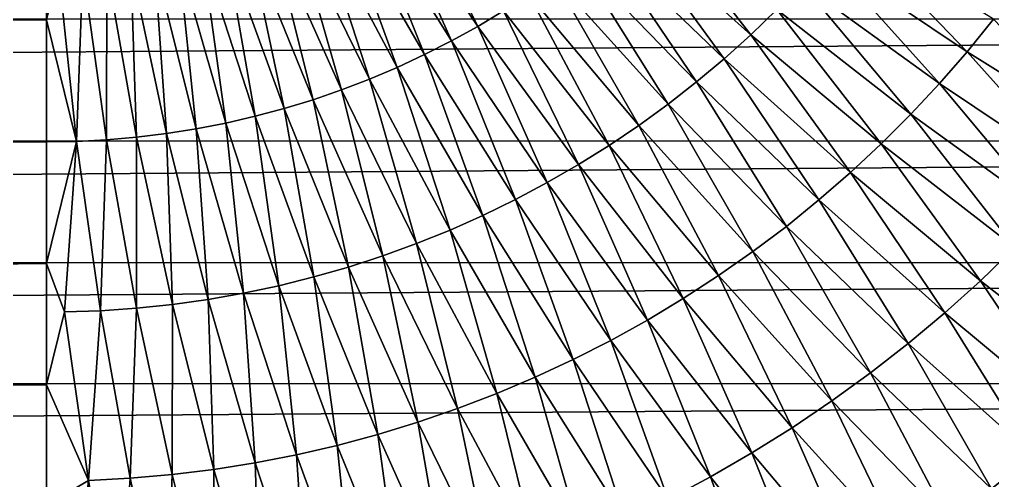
# Model space of a CAD drawing. Header units: millimetres. Extents: x -3250 to 5350, y -3250 to 3250.
# Drawn here: x 4545.7 to 4702.4, y -193.4 to -119.2 of the extents above; entities that cross this region are included whole.
import ezdxf

# ---------------------------------------------------------------- set-up
doc = ezdxf.new("R2010")
doc.units = ezdxf.units.MM
doc.header["$MEASUREMENT"] = 0
doc.layers.add('MESH_3D', color=2, linetype='CONTINUOUS')

msp = doc.modelspace()

# ---------------------------------------------------------------- linework, layer by layer
at = {"layer": 'MESH_3D'}
for points in [[(4607.34, -95.44, 26292.21), (4603.98, -97.38, 26292.21), (4619.46, -120.31, 26287.85)], [(4607.34, -95.44, 26292.21), (4619.46, -120.31, 26287.85), (4623.62, -117.81, 26287.85)], [(4603.98, -97.38, 26292.21), (4600.55, -99.2, 26292.21), (4615.22, -122.66, 26287.85)], [(4603.98, -97.38, 26292.21), (4615.22, -122.66, 26287.85), (4619.46, -120.31, 26287.85)], [(2698.67, -118.75, 828.83), (5251.01, -99.47, 5627.59), (5248.6, -119.23, 5628.87)], [(3248.12, -110.39, 26292.35), (4550, -119.23, 26291.06), (4550, -99.47, 26293.79)], [(4551.94, -111.32, 26292.21), (4550, -99.47, 26293.79), (4550, -119.23, 26291.06)], [(4600.55, -99.2, 26292.21), (4597.05, -100.91, 26292.21), (4610.9, -124.86, 26287.85)], [(4600.55, -99.2, 26292.21), (4610.9, -124.86, 26287.85), (4615.22, -122.66, 26287.85)], [(4646.5, -99.93, 26287.85), (4642.95, -103.24, 26287.85), (4663.44, -121.65, 26282.52)], [(4646.5, -99.93, 26287.85), (4663.44, -121.65, 26282.52), (4667.61, -117.61, 26282.52)], [(4597.05, -100.91, 26292.21), (4593.5, -102.49, 26292.21), (4606.5, -126.91, 26287.85)], [(4597.05, -100.91, 26292.21), (4606.5, -126.91, 26287.85), (4610.9, -124.86, 26287.85)], [(4593.5, -102.49, 26292.21), (4589.9, -103.94, 26292.21), (4602.04, -128.8, 26287.85)], [(4593.5, -102.49, 26292.21), (4602.04, -128.8, 26287.85), (4606.5, -126.91, 26287.85)], [(4642.95, -103.24, 26287.85), (4639.3, -106.42, 26287.85), (4659.12, -125.53, 26282.52)], [(4642.95, -103.24, 26287.85), (4659.12, -125.53, 26282.52), (4663.44, -121.65, 26282.52)], [(4589.9, -103.94, 26292.21), (4586.25, -105.27, 26292.21), (4597.51, -130.54, 26287.85)], [(4589.9, -103.94, 26292.21), (4597.51, -130.54, 26287.85), (4602.04, -128.8, 26287.85)], [(4679.26, -104.67, 26282.52), (4675.53, -109.12, 26282.52), (4698.26, -124.4, 26276.24)], [(4679.26, -104.67, 26282.52), (4698.26, -124.4, 26276.24), (4702.51, -119.15, 26276.24)], [(4582.55, -106.47, 26292.21), (4578.82, -107.54, 26292.21), (4588.29, -133.54, 26287.85)], [(4586.25, -105.27, 26292.21), (4582.55, -106.47, 26292.21), (4592.93, -132.12, 26287.85)], [(4582.55, -106.47, 26292.21), (4588.29, -133.54, 26287.85), (4592.93, -132.12, 26287.85)], [(4586.25, -105.27, 26292.21), (4592.93, -132.12, 26287.85), (4597.51, -130.54, 26287.85)], [(4639.3, -106.42, 26287.85), (4635.53, -109.47, 26287.85), (4654.67, -129.26, 26282.52)], [(4639.3, -106.42, 26287.85), (4654.67, -129.26, 26282.52), (4659.12, -125.53, 26282.52)], [(4578.82, -107.54, 26292.21), (4575.05, -108.48, 26292.21), (4583.61, -134.79, 26287.85)], [(4578.82, -107.54, 26292.21), (4583.61, -134.79, 26287.85), (4588.29, -133.54, 26287.85)], [(4571.24, -109.29, 26292.21), (4567.42, -109.97, 26292.21), (4574.12, -136.81, 26287.85)], [(4575.05, -108.48, 26292.21), (4571.24, -109.29, 26292.21), (4578.88, -135.88, 26287.85)], [(4571.24, -109.29, 26292.21), (4574.12, -136.81, 26287.85), (4578.88, -135.88, 26287.85)], [(4575.05, -108.48, 26292.21), (4578.88, -135.88, 26287.85), (4583.61, -134.79, 26287.85)], [(4635.53, -109.47, 26287.85), (4631.65, -112.39, 26287.85), (4650.1, -132.84, 26282.52)], [(4635.53, -109.47, 26287.85), (4650.1, -132.84, 26282.52), (4654.67, -129.26, 26282.52)], [(4675.53, -109.12, 26282.52), (4671.65, -113.44, 26282.52), (4693.83, -129.5, 26276.24)], [(4675.53, -109.12, 26282.52), (4693.83, -129.5, 26276.24), (4698.26, -124.4, 26276.24)], [(3248.12, -110.39, 26292.35), (3247.54, -126.36, 26289.96), (4550, -119.23, 26291.06)], [(4555.83, -111.19, 26292.21), (4551.94, -111.32, 26292.21), (4554.85, -138.83, 26287.85)], [(4555.83, -111.19, 26292.21), (4554.85, -138.83, 26287.85), (4559.69, -138.58, 26287.85)], [(4559.7, -110.91, 26292.21), (4555.83, -111.19, 26292.21), (4559.69, -138.58, 26287.85)], [(4559.7, -110.91, 26292.21), (4559.69, -138.58, 26287.85), (4564.52, -138.16, 26287.85)], [(4563.57, -110.51, 26292.21), (4559.7, -110.91, 26292.21), (4564.52, -138.16, 26287.85)], [(4567.42, -109.97, 26292.21), (4563.57, -110.51, 26292.21), (4569.33, -137.57, 26287.85)], [(4563.57, -110.51, 26292.21), (4564.52, -138.16, 26287.85), (4569.33, -137.57, 26287.85)], [(4567.42, -109.97, 26292.21), (4569.33, -137.57, 26287.85), (4574.12, -136.81, 26287.85)], [(4551.94, -111.32, 26292.21), (4550, -119.23, 26291.06), (4554.85, -138.83, 26287.85)], [(4631.65, -112.39, 26287.85), (4627.68, -115.17, 26287.85), (4645.4, -136.25, 26282.52)], [(4631.65, -112.39, 26287.85), (4645.4, -136.25, 26282.52), (4650.1, -132.84, 26282.52)], [(4671.65, -113.44, 26282.52), (4667.61, -117.61, 26282.52), (4689.22, -134.44, 26276.24)], [(4671.65, -113.44, 26282.52), (4689.22, -134.44, 26276.24), (4693.83, -129.5, 26276.24)], [(4627.68, -115.17, 26287.85), (4623.62, -117.81, 26287.85), (4640.59, -139.5, 26282.52)], [(4627.68, -115.17, 26287.85), (4640.59, -139.5, 26282.52), (4645.4, -136.25, 26282.52)], [(2695.85, -138.36, 830.33), (2698.67, -118.75, 828.83), (5248.6, -119.23, 5628.87)], [(4623.62, -117.81, 26287.85), (4619.46, -120.31, 26287.85), (4635.67, -142.57, 26282.52)], [(4623.62, -117.81, 26287.85), (4635.67, -142.57, 26282.52), (4640.59, -139.5, 26282.52)], [(4667.61, -117.61, 26282.52), (4663.44, -121.65, 26282.52), (4684.44, -139.22, 26276.24)], [(4667.61, -117.61, 26282.52), (4684.44, -139.22, 26276.24), (4689.22, -134.44, 26276.24)], [(2695.85, -138.36, 830.33), (5248.6, -119.23, 5628.87), (5245.76, -138.92, 5630.38)], [(3247.54, -126.36, 26289.96), (4550, -138.92, 26287.85), (4550, -119.23, 26291.06)], [(4554.85, -138.83, 26287.85), (4550, -119.23, 26291.06), (4550, -138.92, 26287.85)], [(4619.46, -120.31, 26287.85), (4615.22, -122.66, 26287.85), (4630.64, -145.47, 26282.52)], [(4619.46, -120.31, 26287.85), (4630.64, -145.47, 26282.52), (4635.67, -142.57, 26282.52)], [(4702.51, -119.15, 26276.24), (4698.26, -124.4, 26276.24), (4721.37, -138.77, 26269.01)], [(4663.44, -121.65, 26282.52), (4659.12, -125.53, 26282.52), (4679.5, -143.83, 26276.24)], [(4663.44, -121.65, 26282.52), (4679.5, -143.83, 26276.24), (4684.44, -139.22, 26276.24)], [(4615.22, -122.66, 26287.85), (4610.9, -124.86, 26287.85), (4625.51, -148.2, 26282.52)], [(4615.22, -122.66, 26287.85), (4625.51, -148.2, 26282.52), (4630.64, -145.47, 26282.52)], [(4610.9, -124.86, 26287.85), (4606.5, -126.91, 26287.85), (4620.29, -150.75, 26282.52)], [(4610.9, -124.86, 26287.85), (4620.29, -150.75, 26282.52), (4625.51, -148.2, 26282.52)], [(4698.26, -124.4, 26276.24), (4693.83, -129.5, 26276.24), (4716.42, -144.67, 26269.01)], [(4698.26, -124.4, 26276.24), (4716.42, -144.67, 26269.01), (4721.37, -138.77, 26269.01)], [(3247.54, -126.36, 26289.96), (3246.89, -142.26, 26287.25), (4550, -138.92, 26287.85)], [(4606.5, -126.91, 26287.85), (4602.04, -128.8, 26287.85), (4614.99, -153.11, 26282.52)], [(4606.5, -126.91, 26287.85), (4614.99, -153.11, 26282.52), (4620.29, -150.75, 26282.52)], [(4659.12, -125.53, 26282.52), (4654.67, -129.26, 26282.52), (4674.4, -148.26, 26276.24)], [(4659.12, -125.53, 26282.52), (4674.4, -148.26, 26276.24), (4679.5, -143.83, 26276.24)], [(4602.04, -128.8, 26287.85), (4597.51, -130.54, 26287.85), (4609.61, -155.28, 26282.52)], [(4602.04, -128.8, 26287.85), (4609.61, -155.28, 26282.52), (4614.99, -153.11, 26282.52)], [(4654.67, -129.26, 26282.52), (4650.1, -132.84, 26282.52), (4669.15, -152.51, 26276.24)], [(4654.67, -129.26, 26282.52), (4669.15, -152.51, 26276.24), (4674.4, -148.26, 26276.24)], [(4693.83, -129.5, 26276.24), (4689.22, -134.44, 26276.24), (4711.27, -150.39, 26269.01)], [(4693.83, -129.5, 26276.24), (4711.27, -150.39, 26269.01), (4716.42, -144.67, 26269.01)], [(4597.51, -130.54, 26287.85), (4592.93, -132.12, 26287.85), (4604.15, -157.27, 26282.52)], [(4597.51, -130.54, 26287.85), (4604.15, -157.27, 26282.52), (4609.61, -155.28, 26282.52)], [(4592.93, -132.12, 26287.85), (4588.29, -133.54, 26287.85), (4598.63, -159.06, 26282.52)], [(4592.93, -132.12, 26287.85), (4598.63, -159.06, 26282.52), (4604.15, -157.27, 26282.52)], [(4650.1, -132.84, 26282.52), (4645.4, -136.25, 26282.52), (4663.76, -156.58, 26276.24)], [(4650.1, -132.84, 26282.52), (4663.76, -156.58, 26276.24), (4669.15, -152.51, 26276.24)], [(4588.29, -133.54, 26287.85), (4583.61, -134.79, 26287.85), (4593.05, -160.66, 26282.52)], [(4588.29, -133.54, 26287.85), (4593.05, -160.66, 26282.52), (4598.63, -159.06, 26282.52)], [(4689.22, -134.44, 26276.24), (4684.44, -139.22, 26276.24), (4705.92, -155.92, 26269.01)], [(4689.22, -134.44, 26276.24), (4705.92, -155.92, 26269.01), (4711.27, -150.39, 26269.01)], [(4578.88, -135.88, 26287.85), (4574.12, -136.81, 26287.85), (4581.74, -163.27, 26282.52)], [(4583.61, -134.79, 26287.85), (4578.88, -135.88, 26287.85), (4587.42, -162.07, 26282.52)], [(4578.88, -135.88, 26287.85), (4581.74, -163.27, 26282.52), (4587.42, -162.07, 26282.52)], [(4583.61, -134.79, 26287.85), (4587.42, -162.07, 26282.52), (4593.05, -160.66, 26282.52)], [(4645.4, -136.25, 26282.52), (4640.59, -139.5, 26282.52), (4658.22, -160.45, 26276.24)], [(4645.4, -136.25, 26282.52), (4658.22, -160.45, 26276.24), (4663.76, -156.58, 26276.24)], [(4569.33, -137.57, 26287.85), (4564.52, -138.16, 26287.85), (4570.27, -165.09, 26282.52)], [(4574.12, -136.81, 26287.85), (4569.33, -137.57, 26287.85), (4576.02, -164.28, 26282.52)], [(4569.33, -137.57, 26287.85), (4570.27, -165.09, 26282.52), (4576.02, -164.28, 26282.52)], [(4574.12, -136.81, 26287.85), (4576.02, -164.28, 26282.52), (4581.74, -163.27, 26282.52)], [(2692.6, -157.88, 832.06), (2695.85, -138.36, 830.33), (5245.76, -138.92, 5630.38)], [(2692.6, -157.88, 832.06), (5245.76, -138.92, 5630.38), (5242.48, -158.52, 5632.12)], [(3246.89, -142.26, 26287.25), (4550, -158.52, 26284.14), (4550, -138.92, 26287.85)], [(4554.85, -138.83, 26287.85), (4550, -138.92, 26287.85), (4550, -158.52, 26284.14)], [(4554.85, -138.83, 26287.85), (4550, -158.52, 26284.14), (4552.9, -166.3, 26282.52)], [(4554.85, -138.83, 26287.85), (4552.9, -166.3, 26282.52), (4558.71, -166.1, 26282.52)], [(4559.69, -138.58, 26287.85), (4554.85, -138.83, 26287.85), (4558.71, -166.1, 26282.52)], [(4559.69, -138.58, 26287.85), (4558.71, -166.1, 26282.52), (4564.5, -165.7, 26282.52)], [(4564.52, -138.16, 26287.85), (4559.69, -138.58, 26287.85), (4564.5, -165.7, 26282.52)], [(4564.52, -138.16, 26287.85), (4564.5, -165.7, 26282.52), (4570.27, -165.09, 26282.52)], [(4684.44, -139.22, 26276.24), (4679.5, -143.83, 26276.24), (4700.39, -161.27, 26269.01)], [(4684.44, -139.22, 26276.24), (4700.39, -161.27, 26269.01), (4705.92, -155.92, 26269.01)], [(4640.59, -139.5, 26282.52), (4635.67, -142.57, 26282.52), (4652.56, -164.13, 26276.24)], [(4640.59, -139.5, 26282.52), (4652.56, -164.13, 26276.24), (4658.22, -160.45, 26276.24)], [(3246.89, -142.26, 26287.25), (3246.15, -158.07, 26284.23), (4550, -158.52, 26284.14)], [(4635.67, -142.57, 26282.52), (4630.64, -145.47, 26282.52), (4646.77, -167.61, 26276.24)], [(4635.67, -142.57, 26282.52), (4646.77, -167.61, 26276.24), (4652.56, -164.13, 26276.24)], [(4679.5, -143.83, 26276.24), (4674.4, -148.26, 26276.24), (4694.67, -166.42, 26269.01)], [(4679.5, -143.83, 26276.24), (4694.67, -166.42, 26269.01), (4700.39, -161.27, 26269.01)], [(4630.64, -145.47, 26282.52), (4625.51, -148.2, 26282.52), (4640.86, -170.88, 26276.24)], [(4630.64, -145.47, 26282.52), (4640.86, -170.88, 26276.24), (4646.77, -167.61, 26276.24)], [(4625.51, -148.2, 26282.52), (4620.29, -150.75, 26282.52), (4634.84, -173.95, 26276.24)], [(4625.51, -148.2, 26282.52), (4634.84, -173.95, 26276.24), (4640.86, -170.88, 26276.24)], [(4674.4, -148.26, 26276.24), (4669.15, -152.51, 26276.24), (4688.77, -171.37, 26269.01)], [(4674.4, -148.26, 26276.24), (4688.77, -171.37, 26269.01), (4694.67, -166.42, 26269.01)], [(4620.29, -150.75, 26282.52), (4614.99, -153.11, 26282.52), (4628.72, -176.81, 26276.24)], [(4620.29, -150.75, 26282.52), (4628.72, -176.81, 26276.24), (4634.84, -173.95, 26276.24)], [(4614.99, -153.11, 26282.52), (4609.61, -155.28, 26282.52), (4622.5, -179.44, 26276.24)], [(4614.99, -153.11, 26282.52), (4622.5, -179.44, 26276.24), (4628.72, -176.81, 26276.24)], [(4669.15, -152.51, 26276.24), (4663.76, -156.58, 26276.24), (4682.71, -176.11, 26269.01)], [(4669.15, -152.51, 26276.24), (4682.71, -176.11, 26269.01), (4688.77, -171.37, 26269.01)], [(4609.61, -155.28, 26282.52), (4604.15, -157.27, 26282.52), (4616.19, -181.87, 26276.24)], [(4609.61, -155.28, 26282.52), (4616.19, -181.87, 26276.24), (4622.5, -179.44, 26276.24)], [(4663.76, -156.58, 26276.24), (4658.22, -160.45, 26276.24), (4676.48, -180.63, 26269.01)], [(4663.76, -156.58, 26276.24), (4676.48, -180.63, 26269.01), (4682.71, -176.11, 26269.01)], [(4705.92, -155.92, 26269.01), (4700.39, -161.27, 26269.01), (4721.73, -177.83, 26260.85)], [(2688.92, -177.3, 834.01), (2692.6, -157.88, 832.06), (5242.48, -158.52, 5632.12)], [(3246.15, -158.07, 26284.23), (3245.35, -173.78, 26280.9), (4550, -158.52, 26284.14)], [(4604.15, -157.27, 26282.52), (4598.63, -159.06, 26282.52), (4609.81, -184.07, 26276.24)], [(4604.15, -157.27, 26282.52), (4609.81, -184.07, 26276.24), (4616.19, -181.87, 26276.24)], [(2688.92, -177.3, 834.01), (5242.48, -158.52, 5632.12), (5238.78, -178.02, 5634.09)], [(3245.35, -173.78, 26280.9), (4550, -178.02, 26279.94), (4550, -158.52, 26284.14)], [(4552.9, -166.3, 26282.52), (4550, -158.52, 26284.14), (4550, -178.02, 26279.94)], [(4598.63, -159.06, 26282.52), (4593.05, -160.66, 26282.52), (4603.35, -186.04, 26276.24)], [(4598.63, -159.06, 26282.52), (4603.35, -186.04, 26276.24), (4609.81, -184.07, 26276.24)], [(4593.05, -160.66, 26282.52), (4587.42, -162.07, 26282.52), (4596.82, -187.79, 26276.24)], [(4593.05, -160.66, 26282.52), (4596.82, -187.79, 26276.24), (4603.35, -186.04, 26276.24)], [(4658.22, -160.45, 26276.24), (4652.56, -164.13, 26276.24), (4670.1, -184.94, 26269.01)], [(4658.22, -160.45, 26276.24), (4670.1, -184.94, 26269.01), (4676.48, -180.63, 26269.01)], [(4700.39, -161.27, 26269.01), (4694.67, -166.42, 26269.01), (4715.42, -183.72, 26260.85)], [(4700.39, -161.27, 26269.01), (4715.42, -183.72, 26260.85), (4721.73, -177.83, 26260.85)], [(4587.42, -162.07, 26282.52), (4581.74, -163.27, 26282.52), (4590.24, -189.31, 26276.24)], [(4587.42, -162.07, 26282.52), (4590.24, -189.31, 26276.24), (4596.82, -187.79, 26276.24)], [(4576.02, -164.28, 26282.52), (4570.27, -165.09, 26282.52), (4576.94, -191.65, 26276.24)], [(4581.74, -163.27, 26282.52), (4576.02, -164.28, 26282.52), (4583.61, -190.6, 26276.24)], [(4576.02, -164.28, 26282.52), (4576.94, -191.65, 26276.24), (4583.61, -190.6, 26276.24)], [(4581.74, -163.27, 26282.52), (4583.61, -190.6, 26276.24), (4590.24, -189.31, 26276.24)], [(4652.56, -164.13, 26276.24), (4646.77, -167.61, 26276.24), (4663.57, -189.01, 26269.01)], [(4652.56, -164.13, 26276.24), (4663.57, -189.01, 26269.01), (4670.1, -184.94, 26269.01)], [(4558.71, -166.1, 26282.52), (4552.9, -166.3, 26282.52), (4556.75, -193.42, 26276.24)], [(4558.71, -166.1, 26282.52), (4556.75, -193.42, 26276.24), (4563.5, -193.07, 26276.24)], [(4564.5, -165.7, 26282.52), (4558.71, -166.1, 26282.52), (4563.5, -193.07, 26276.24)], [(4564.5, -165.7, 26282.52), (4563.5, -193.07, 26276.24), (4570.23, -192.48, 26276.24)], [(4570.27, -165.09, 26282.52), (4564.5, -165.7, 26282.52), (4570.23, -192.48, 26276.24)], [(4570.27, -165.09, 26282.52), (4570.23, -192.48, 26276.24), (4576.94, -191.65, 26276.24)], [(4552.9, -166.3, 26282.52), (4550, -178.02, 26279.94), (4556.75, -193.42, 26276.24)], [(4646.77, -167.61, 26276.24), (4640.86, -170.88, 26276.24), (4656.91, -192.86, 26269.01)], [(4646.77, -167.61, 26276.24), (4656.91, -192.86, 26269.01), (4663.57, -189.01, 26269.01)], [(4694.67, -166.42, 26269.01), (4688.77, -171.37, 26269.01), (4708.91, -189.38, 26260.85)], [(4694.67, -166.42, 26269.01), (4708.91, -189.38, 26260.85), (4715.42, -183.72, 26260.85)], [(4640.86, -170.88, 26276.24), (4634.84, -173.95, 26276.24), (4650.11, -196.48, 26269.01)], [(4640.86, -170.88, 26276.24), (4650.11, -196.48, 26269.01), (4656.91, -192.86, 26269.01)], [(4688.77, -171.37, 26269.01), (4682.71, -176.11, 26269.01), (4702.2, -194.81, 26260.85)], [(4688.77, -171.37, 26269.01), (4702.2, -194.81, 26260.85), (4708.91, -189.38, 26260.85)], [(3245.35, -173.78, 26280.9), (3244.48, -189.4, 26277.26), (4550, -178.02, 26279.94)], [(4634.84, -173.95, 26276.24), (4628.72, -176.81, 26276.24), (4643.19, -199.85, 26269.01)], [(4634.84, -173.95, 26276.24), (4643.19, -199.85, 26269.01), (4650.11, -196.48, 26269.01)], [(4628.72, -176.81, 26276.24), (4622.5, -179.44, 26276.24), (4636.16, -202.98, 26269.01)], [(4628.72, -176.81, 26276.24), (4636.16, -202.98, 26269.01), (4643.19, -199.85, 26269.01)], [(4682.71, -176.11, 26269.01), (4676.48, -180.63, 26269.01), (4695.31, -200, 26260.85)], [(4682.71, -176.11, 26269.01), (4695.31, -200, 26260.85), (4702.2, -194.81, 26260.85)], [(2684.82, -196.62, 836.19), (2688.92, -177.3, 834.01), (5238.78, -178.02, 5634.09)], [(2684.82, -196.62, 836.19), (5238.78, -178.02, 5634.09), (5234.65, -197.41, 5636.28)], [(3244.48, -189.4, 26277.26), (4550, -197.41, 26275.26), (4550, -178.02, 26279.94)], [(4556.75, -193.42, 26276.24), (4550, -178.02, 26279.94), (4550, -197.41, 26275.26)], [(4622.5, -179.44, 26276.24), (4616.19, -181.87, 26276.24), (4629.02, -205.86, 26269.01)], [(4622.5, -179.44, 26276.24), (4629.02, -205.86, 26269.01), (4636.16, -202.98, 26269.01)], [(4676.48, -180.63, 26269.01), (4670.1, -184.94, 26269.01), (4688.24, -204.95, 26260.85)], [(4676.48, -180.63, 26269.01), (4688.24, -204.95, 26260.85), (4695.31, -200, 26260.85)], [(4616.19, -181.87, 26276.24), (4609.81, -184.07, 26276.24), (4621.79, -208.5, 26269.01)], [(4616.19, -181.87, 26276.24), (4621.79, -208.5, 26269.01), (4629.02, -205.86, 26269.01)], [(4609.81, -184.07, 26276.24), (4603.35, -186.04, 26276.24), (4614.47, -210.87, 26269.01)], [(4609.81, -184.07, 26276.24), (4614.47, -210.87, 26269.01), (4621.79, -208.5, 26269.01)], [(4603.35, -186.04, 26276.24), (4596.82, -187.79, 26276.24), (4607.07, -213, 26269.01)], [(4603.35, -186.04, 26276.24), (4607.07, -213, 26269.01), (4614.47, -210.87, 26269.01)], [(4670.1, -184.94, 26269.01), (4663.57, -189.01, 26269.01), (4681, -209.65, 26260.85)], [(4670.1, -184.94, 26269.01), (4681, -209.65, 26260.85), (4688.24, -204.95, 26260.85)], [(4596.82, -187.79, 26276.24), (4590.24, -189.31, 26276.24), (4599.6, -214.86, 26269.01)], [(4596.82, -187.79, 26276.24), (4599.6, -214.86, 26269.01), (4607.07, -213, 26269.01)], [(3244.48, -189.4, 26277.26), (3243.53, -204.91, 26273.31), (4550, -197.41, 26275.26)], [(4590.24, -189.31, 26276.24), (4583.61, -190.6, 26276.24), (4592.08, -216.46, 26269.01)], [(4590.24, -189.31, 26276.24), (4592.08, -216.46, 26269.01), (4599.6, -214.86, 26269.01)], [(4663.57, -189.01, 26269.01), (4656.91, -192.86, 26269.01), (4673.61, -214.09, 26260.85)], [(4663.57, -189.01, 26269.01), (4673.61, -214.09, 26260.85), (4681, -209.65, 26260.85)], [(4708.91, -189.38, 26260.85), (4702.2, -194.81, 26260.85), (4722.19, -212.64, 26251.75)], [(4583.61, -190.6, 26276.24), (4576.94, -191.65, 26276.24), (4584.5, -217.8, 26269.01)], [(4583.61, -190.6, 26276.24), (4584.5, -217.8, 26269.01), (4592.08, -216.46, 26269.01)], [(4570.23, -192.48, 26276.24), (4563.5, -193.07, 26276.24), (4569.22, -219.67, 26269.01)], [(4570.23, -192.48, 26276.24), (4569.22, -219.67, 26269.01), (4576.87, -218.87, 26269.01)], [(4576.94, -191.65, 26276.24), (4570.23, -192.48, 26276.24), (4576.87, -218.87, 26269.01)], [(4576.94, -191.65, 26276.24), (4576.87, -218.87, 26269.01), (4584.5, -217.8, 26269.01)], [(4556.75, -193.42, 26276.24), (4550, -197.41, 26275.26), (4553.85, -220.48, 26269.01)], [(4556.75, -193.42, 26276.24), (4553.85, -220.48, 26269.01), (4561.54, -220.21, 26269.01)], [(4563.5, -193.07, 26276.24), (4556.75, -193.42, 26276.24), (4561.54, -220.21, 26269.01)], [(4563.5, -193.07, 26276.24), (4561.54, -220.21, 26269.01), (4569.22, -219.67, 26269.01)], [(4656.91, -192.86, 26269.01), (4650.11, -196.48, 26269.01), (4666.06, -218.28, 26260.85)], [(4656.91, -192.86, 26269.01), (4666.06, -218.28, 26260.85), (4673.61, -214.09, 26260.85)]]:
    msp.add_3dface(points, dxfattribs=at)

doc.saveas('drawing.dxf')
